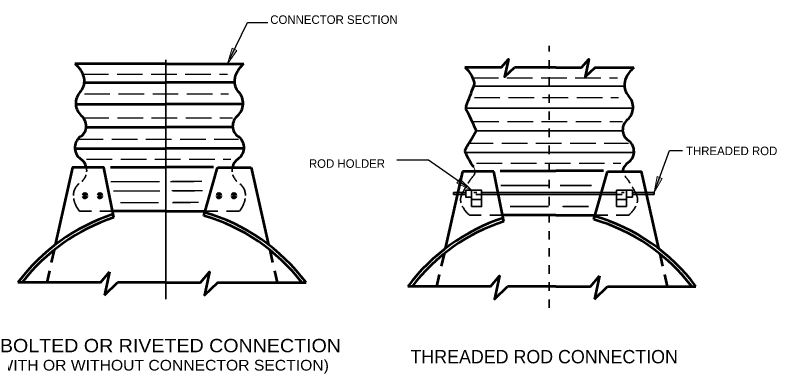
# Model space of a CAD drawing. Extents: x 35.6 to 70.9, y -0.1 to 21.9.
# Drawn here: x 50.33 to 59.25, y 7.08 to 11.28 of the extents above; entities that cross this region are included whole.
import ezdxf

# ---------------------------------------------------------------- set-up
doc = ezdxf.new("R2010")
doc.units = 0
doc.header["$LTSCALE"] = 0.05
for name, pattern in [('DOTTED', [1.5, 0.3, -1.2]), ('LONG_DASHED', [7.5, 6, -1.5]), ('MEDIUM_DASHED', [4.5, 3, -1.5])]:
    doc.linetypes.add(name, pattern=pattern)
for name, color, linetype, lineweight in [('1', 7, 'Continuous', 40), ('2', 7, 'MEDIUM_DASHED', 35), ('3', 7, 'Continuous', 25), ('5', 7, 'LONG_DASHED', 35)]:
    doc.layers.add(name, color=color, linetype=linetype, lineweight=lineweight)

msp = doc.modelspace()

# ---------------------------------------------------------------- hatches: boundary and pattern name
at = {"layer": '3'}
for points in [[(52.92642, 10.86192), (52.87017, 10.88942), (52.81592, 10.70725), (52.81592, 10.70725)], [(57.91025, 9.36575), (57.85158, 9.38742), (57.81583, 9.20075), (57.81583, 9.20075)], [(55.54067, 9.35925), (55.505, 9.308), (55.67667, 9.22642), (55.67667, 9.22642)]]:
    msp.add_hatch(color=256, dxfattribs=at).paths.add_polyline_path(points)

# ---------------------------------------------------------------- linework, layer by layer
at = {"layer": '1', "lineweight": 53}
for p, q in [((52.09408, 10.70725), (51.02875, 10.70725)), ((52.09408, 10.70725), (53.01017, 10.70725)), ((56.02242, 10.66233), (55.59758, 10.66233)), ((56.66292, 10.66233), (56.18075, 10.66233)), ((56.66292, 10.66233), (56.96508, 10.66233)), ((51.14042, 10.4885), (52.09408, 10.4885)), ((52.89858, 10.4885), (52.09408, 10.4885)), ((51.03908, 10.23358), (52.09408, 10.23358)), ((52.99992, 10.23358), (52.09408, 10.23358)), ((51.16133, 9.96592), (52.09408, 9.96592)), ((52.87767, 9.96592), (52.09408, 9.96592)), ((51.02833, 9.71458), (52.09408, 9.71458)), ((53.01067, 9.71458), (52.09408, 9.71458)), ((51.44425, 9.49708), (52.09408, 9.49708)), ((52.65333, 9.49708), (52.09408, 9.49708)), ((52.53833, 8.92883), (52.69942, 9.49267)), ((52.69942, 9.49267), (53.09542, 9.49267)), ((53.09542, 9.49267), (53.29883, 8.58958)), ((55.571, 9.44775), (55.3675, 8.54467)), ((55.9385, 9.44775), (55.571, 9.44775)), ((56.05567, 8.86183), (55.9385, 9.44775)), ((56.01308, 9.45217), (56.66292, 9.45217)), ((57.22217, 9.45217), (56.66292, 9.45217)), ((57.10717, 8.88392), (57.26825, 9.44775)), ((52.09408, 8.98133), (51.47192, 8.98133)), ((52.09408, 8.98133), (52.55333, 8.98133)), ((56.66292, 8.93642), (56.04075, 8.93642)), ((56.66292, 8.93642), (57.12217, 8.93642)), ((51.33017, 8.145), (51.43367, 8.2705)), ((51.43367, 8.2705), (51.37467, 7.99808)), ((57.07092, 8.10008), (57.17442, 8.22558)), ((57.17442, 8.22558), (57.11542, 7.95317)), ((51.33017, 8.145), (50.36083, 8.145)), ((51.37467, 7.99808), (51.52992, 8.145)), ((52.09408, 8.145), (51.52992, 8.145)), ((52.09408, 8.145), (52.50208, 8.145)), ((55.899, 8.10008), (54.92967, 8.10008)), ((56.66292, 8.10008), (56.09875, 8.10008)), ((56.66292, 8.10008), (57.07092, 8.10008)), ((57.11542, 7.95317), (57.27067, 8.10008)), ((57.27067, 8.10008), (58.30558, 8.10008))]:
    msp.add_line(p, q, dxfattribs=at)
at = {"layer": '1', "lineweight": 35}
for p, q in [((52.09408, 7.95317), (52.09408, 10.75517)), ((55.70925, 10.44358), (56.66292, 10.44358)), ((57.46733, 10.44358), (56.66292, 10.44358)), ((55.60783, 10.18867), (56.66292, 10.18867)), ((57.56875, 10.18867), (56.66292, 10.18867)), ((55.73008, 9.921), (56.66292, 9.921)), ((57.4465, 9.921), (56.66292, 9.921)), ((55.59708, 9.66967), (56.66292, 9.66967)), ((57.5795, 9.66967), (56.66292, 9.66967)), ((56.01842, 9.28267), (56.58833, 9.28267)), ((56.71617, 9.28267), (56.99308, 9.28267)), ((57.08342, 9.28267), (56.73742, 9.28267)), ((55.46417, 9.20075), (55.46417, 9.17608)), ((55.60817, 9.20075), (55.46417, 9.20075)), ((55.73667, 9.199), (55.70408, 9.199)), ((56.58442, 9.20075), (55.79317, 9.20075)), ((56.58442, 9.20075), (57.37558, 9.20075)), ((57.37558, 9.0345), (57.37558, 9.22642)), ((57.43208, 9.199), (57.46467, 9.199)), ((57.49208, 9.22642), (57.56058, 9.22642)), ((57.56058, 9.22642), (57.56058, 9.14592)), ((57.56058, 9.20075), (57.81583, 9.20075)), ((57.81583, 9.20075), (57.81583, 9.17608)), ((55.46417, 9.17608), (55.60817, 9.17608)), ((55.67667, 9.12017), (55.79317, 9.12017)), ((55.78292, 9.175), (55.72633, 9.175)), ((55.79317, 9.17608), (56.58442, 9.17608)), ((57.37558, 9.17608), (56.58442, 9.17608)), ((57.49208, 9.12017), (57.37558, 9.12017)), ((57.38583, 9.175), (57.44242, 9.175)), ((57.56058, 9.14592), (57.49208, 9.14592)), ((57.81583, 9.17608), (57.56058, 9.17608)), ((56.13025, 9.03758), (56.57767, 9.03758)), ((57.04617, 9.03758), (56.74808, 9.03758)), ((57.49208, 9.0345), (57.37558, 9.0345))]:
    msp.add_line(p, q, dxfattribs=at)
at = {"layer": '1', "lineweight": 25}
for p, q in [((51.44958, 9.32758), (52.0195, 9.32758)), ((52.14733, 9.32758), (52.42433, 9.32758)), ((52.51467, 9.32758), (52.16867, 9.32758)), ((51.4815, 9.221), (52.02483, 9.221)), ((52.52525, 9.221), (52.16333, 9.221)), ((52.17925, 9.221), (52.42958, 9.221)), ((51.56142, 9.0825), (52.00883, 9.0825)), ((52.174, 9.0825), (52.38167, 9.0825)), ((52.47733, 9.0825), (52.17925, 9.0825))]:
    msp.add_line(p, q, dxfattribs=at)
at = {"layer": '1', "lineweight": 13}
for p, q in [((57.09408, 9.17608), (56.73208, 9.17608)), ((56.74275, 9.03758), (56.9505, 9.03758))]:
    msp.add_line(p, q, dxfattribs=at)
at = {"layer": '1', "lineweight": 53}
for points in [[(56.02242, 10.66233), (56.10917, 10.76275), (56.06392, 10.55533), (56.18075, 10.66233)], [(56.96508, 10.66233), (57.05175, 10.76275), (57.0065, 10.55533), (57.12342, 10.66233), (57.579, 10.66233)], [(51.48683, 8.90675), (51.36967, 9.49267), (51.00217, 9.49267), (50.79867, 8.58958)], [(57.26825, 9.44775), (57.66425, 9.44775), (57.86767, 8.54467)], [(52.50208, 8.145), (52.60558, 8.2705), (52.54658, 7.99808), (52.70183, 8.145), (53.73675, 8.145)], [(55.899, 8.10008), (56.0025, 8.22558), (55.94342, 7.95317), (56.09875, 8.10008)]]:
    msp.add_lwpolyline(points, dxfattribs=at)
at = {"layer": '1', "lineweight": 35}
for points in [[(55.67667, 9.22642), (55.60817, 9.22642), (55.60817, 9.14592), (55.67667, 9.14592)], [(57.37558, 9.22642), (57.49208, 9.22642), (57.49208, 9.0345)]]:
    msp.add_lwpolyline(points, dxfattribs=at)
msp.add_lwpolyline([(55.67667, 9.0345), (55.79317, 9.0345), (55.79317, 9.22642), (55.67667, 9.22642)], close=True, dxfattribs=at)
at = {"layer": '1', "lineweight": 53}
for centre, radius, start, end in [((50.815, 10.44133), 0.3412, 30.24429, 51.20859), ((53.224, 10.4415), 0.34105, 128.82057, 149.78487), ((55.41392, 10.414), 0.30888, 40.71462, 53.50578), ((57.79283, 10.39658), 0.34105, 128.82057, 149.78487), ((50.91083, 10.49733), 0.23017, 4.62154, 30.20389), ((53.12817, 10.49733), 0.23017, 149.79611, 175.37846), ((55.49158, 10.48108), 0.20626, 25.0069, 40.6778), ((55.10425, 10.29958), 0.63402, 17.47294, 25.07513), ((57.697, 10.45225), 0.23023, 149.75142, 175.33377), ((50.95925, 10.50125), 0.18159, 317.04824, 4.63923), ((53.07975, 10.50125), 0.18159, 175.36076, 222.95175), ((42.44208, 15.05467), 14.03704, 340.34237, 340.83465), ((55.08775, 10.65892), 0.64913, 340.88636, 343.17536), ((55.67842, 10.48033), 0.03208, 343.10347, 17.40134), ((57.6485, 10.45633), 0.18159, 175.36076, 222.95175), ((51.23783, 10.242), 0.19892, 137.07448, 182.43276), ((52.80117, 10.242), 0.19892, 357.56724, 42.92552), ((53.92783, 10.95083), 1.84016, 336.33026, 340.36782), ((57.37, 10.197), 0.19896, 357.59644, 42.95471), ((51.22525, 10.24142), 0.1863, 182.41515, 229.50997), ((52.81375, 10.24142), 0.1863, 310.49002, 357.58485), ((55.64775, 10.1875), 0.03997, 178.38679, 210.92671), ((55.67092, 10.18658), 0.06313, 156.20348, 178.13511), ((57.38258, 10.1965), 0.1863, 310.49002, 357.58485), ((50.998, 9.97533), 0.16362, 359.03695, 49.4997), ((53.041, 9.97533), 0.16362, 130.5003, 180.96305), ((54.5085, 9.509), 1.28612, 25.11481, 30.77357), ((47.48283, 6.21008), 9.04767, 24.29, 25.14691), ((57.60983, 9.93042), 0.16362, 130.5003, 180.96305), ((51.02117, 9.97492), 0.14044, 303.57562, 359.04603), ((53.01783, 9.97492), 0.14044, 180.95396, 236.42437), ((48.17633, 14.05417), 8.60857, 330.48365, 331.32658), ((55.72125, 9.92817), 0.00917, 330.60312, 356.87647), ((55.72108, 9.928), 0.00938, 357.74719, 24.44026), ((57.58658, 9.92992), 0.14039, 180.92191, 236.39232), ((51.18658, 9.72575), 0.15865, 123.57942, 175.50691), ((52.85242, 9.72575), 0.15865, 4.49308, 56.42058), ((51.1865, 9.72575), 0.15859, 175.49854, 235.19668), ((52.8525, 9.72575), 0.15859, 304.80332, 4.50145), ((54.2645, 10.60767), 1.61252, 326.77822, 330.47577), ((57.42117, 9.68075), 0.1587, 4.5227, 56.4502), ((55.61275, 9.68692), 0.01674, 157.63143, 205.19741), ((55.76567, 9.62442), 0.18194, 146.76534, 157.78124), ((57.35875, 10.51458), 1.949, 205.36251, 209.64453), ((57.42125, 9.68092), 0.15862, 304.77599, 4.47413), ((51.00133, 9.45942), 0.16577, 11.57453, 55.1819), ((53.03767, 9.45942), 0.16577, 124.8181, 168.42547), ((55.96317, 9.72), 0.34309, 209.59755, 219.78284), ((57.60642, 9.4145), 0.16577, 124.8181, 168.42547), ((52.16992, 6.80125), 2.25351, 107.9739, 143.3962), ((51.92767, 6.80125), 2.21351, 37.37674, 73.98539), ((51.92767, 6.80125), 2.25351, 36.6038, 73.98663), ((56.4965, 6.75633), 2.25351, 36.6038, 73.98663), ((52.16992, 6.80125), 2.21351, 107.9739, 142.62325), ((56.73875, 6.75633), 2.25351, 107.9739, 143.3962), ((56.73875, 6.75633), 2.21351, 107.9739, 142.62325), ((56.4965, 6.75633), 2.21351, 37.37674, 73.98539)]:
    msp.add_arc(centre, radius, start, end, dxfattribs=at)
at = {"layer": '1', "lineweight": 13}
msp.add_arc((55.62933, 9.44842), 0.08737, 359.58361, 41.72441, dxfattribs=at)
at = {"layer": '1', "lineweight": 80}
for centre, start, end in [((51.146, 9.16242), 0, 180), ((51.146, 9.16242), 180, 0), ((51.32175, 9.16242), 0, 180), ((51.32175, 9.16242), 180, 0), ((52.71725, 9.16242), 0, 180), ((52.71725, 9.16242), 180, 0), ((52.893, 9.16242), 0, 180), ((52.893, 9.16242), 180, 0)]:
    msp.add_arc(centre, 0.01875, start, end, dxfattribs=at)
at = {"layer": '2'}
for p, q in [((51.47192, 8.98133), (51.08208, 8.98133)), ((52.55333, 8.98133), (52.95692, 8.98133)), ((56.04075, 8.93642), (55.65083, 8.93642)), ((57.12217, 8.93642), (57.52575, 8.93642))]:
    msp.add_line(p, q, dxfattribs=at)
at = {"layer": '2', "lineweight": 53}
for p, q in [((50.78483, 8.52783), (50.69858, 8.145)), ((53.31275, 8.52783), (53.399, 8.145)), ((55.35358, 8.48292), (55.26733, 8.10008)), ((57.88158, 8.48292), (57.96783, 8.10008))]:
    msp.add_line(p, q, dxfattribs=at)
at = {"layer": '2'}
for centre, radius, start, end in [((51.0015, 9.45925), 0.16562, 356.96053, 11.62904), ((53.0375, 9.45925), 0.16562, 168.37096, 183.03947), ((50.98683, 9.46008), 0.1803, 314.00965, 343.29016), ((50.9865, 9.46092), 0.18074, 354.06806, 356.69209), ((53.0525, 9.46092), 0.18074, 183.30791, 185.93194), ((53.05217, 9.46025), 0.18038, 196.75456, 226.03506), ((56.0605, 9.06358), 0.49068, 137.66766, 147.67797), ((55.62933, 9.44842), 0.08737, 321.49239, 359.58361), ((57.10825, 9.06358), 0.49068, 32.32203, 42.33234), ((51.18333, 9.169), 0.171, 127.11701, 178.48514), ((52.85567, 9.169), 0.171, 1.51486, 52.88298), ((57.06258, 8.42517), 1.67886, 147.55378, 148.14163), ((56.10617, 8.42517), 1.67886, 31.85837, 32.44622), ((57.05208, 8.43567), 1.66437, 150.61448, 153.55611), ((57.05908, 8.43333), 1.6716, 150.04474, 150.66261), ((56.10967, 8.43333), 1.6716, 29.33738, 29.95526), ((56.11667, 8.43567), 1.66437, 26.44389, 29.38552), ((51.27283, 9.16692), 0.26052, 178.54414, 180.13877), ((51.274, 9.16675), 0.26171, 187.89558, 199.96648), ((52.765, 9.16642), 0.26162, 340.11775, 352.18865), ((52.76617, 9.16692), 0.26052, 359.86123, 1.45586), ((55.68267, 9.11667), 0.13498, 153.54537, 196.10989), ((57.48608, 9.11667), 0.13498, 343.89011, 26.45463), ((51.34375, 9.19183), 0.33583, 199.926, 218.82253), ((52.69525, 9.19183), 0.33583, 321.17747, 340.07399), ((55.85125, 9.17908), 0.31471, 205.8328, 230.44166), ((57.3175, 9.17908), 0.31471, 309.55834, 334.1672)]:
    msp.add_arc(centre, radius, start, end, dxfattribs=at)
at = {"layer": '3', "linetype": 'DOTTED', "lineweight": 35}
msp.add_line((56.58442, 7.84917), (56.58442, 10.91583), dxfattribs=at)
at = {"layer": '3'}
for points in [[(52.84342, 10.76342), (53.05258, 11.19075), (53.28925, 11.19075)], [(57.81583, 9.20075), (57.997, 9.69292), (58.14825, 9.69292)], [(55.62542, 9.26217), (55.17217, 9.578), (54.80233, 9.578)]]:
    msp.add_lwpolyline(points, dxfattribs=at)
at = {"layer": '3', "lineweight": 13}
for points in [[(52.92642, 10.86192), (52.87017, 10.88942), (52.81592, 10.70725), (52.81592, 10.70725)], [(57.91025, 9.36575), (57.85158, 9.38742), (57.81583, 9.20075), (57.81583, 9.20075)], [(55.54067, 9.35925), (55.505, 9.308), (55.67667, 9.22642), (55.67667, 9.22642)]]:
    msp.add_lwpolyline(points, close=True, dxfattribs=at)
at = {"layer": '5', "lineweight": 25}
for p, q in [((51.12258, 10.5875), (52.81825, 10.5875)), ((55.69142, 10.54258), (57.38708, 10.54258)), ((51.14025, 10.35608), (52.82892, 10.35608)), ((55.70908, 10.31117), (57.39775, 10.31117)), ((51.12783, 10.07483), (52.87683, 10.07483)), ((55.69658, 10.02992), (57.44567, 10.02992)), ((51.06208, 9.824), (52.94608, 9.824)), ((55.63083, 9.77908), (57.51492, 9.77908)), ((51.16692, 9.589), (52.85558, 9.589)), ((55.73575, 9.54408), (57.42433, 9.54408))]:
    msp.add_line(p, q, dxfattribs=at)

# ---------------------------------------------------------------- texts
at = {"layer": '3'}
for s, height, p in [('CONNECTOR SECTION', 0.1, (53.31783, 11.17408)), ('THREADED ROD', 0.1, (58.18867, 9.63758)), ('ROD HOLDER', 0.1, (53.77075, 9.48925)), ('THREADED ROD CONNECTION', 0.1562, (54.96042, 7.20033))]:
    msp.add_text(s, height=height, dxfattribs=at).set_placement(p)
at = {"layer": '3', "width": 1.1}
for s, height, p in [('BOLTED OR RIVETED CONNECTION', 0.1562, (50.15067, 7.33017)), (' (WITH OR WITHOUT CONNECTOR SECTION)', 0.125, (50.02133, 7.11592))]:
    msp.add_text(s, height=height, dxfattribs=at).set_placement(p)

doc.saveas('drawing.dxf')
